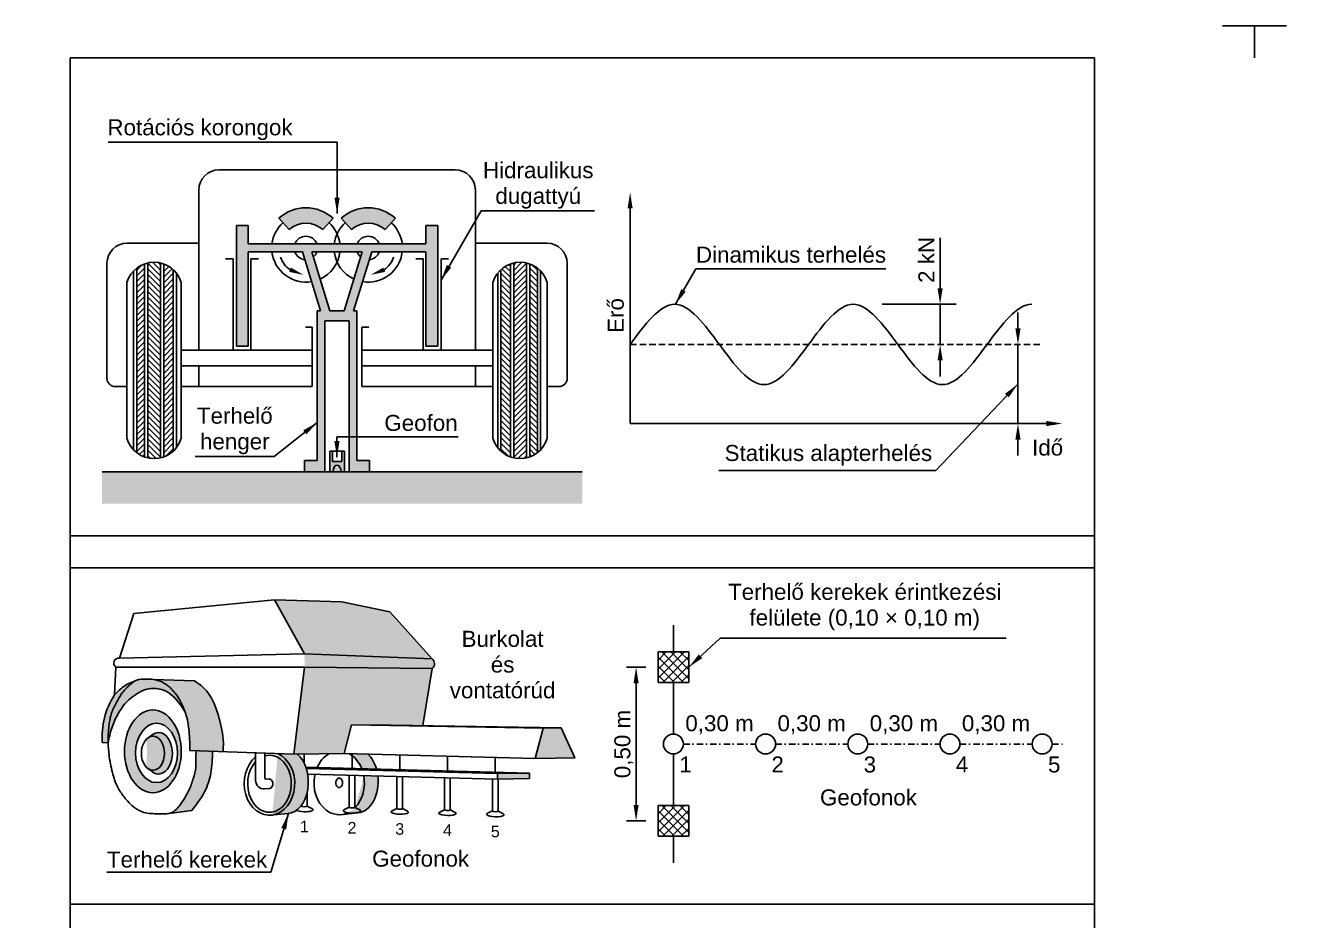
# Model space of a CAD drawing. Header units: millimetres. Extents: x -643 to 743, y 950 to 1247.
# Drawn here: x 340.7 to 541.6, y 1106.9 to 1246.6 of the extents above; entities that cross this region are included whole.
import ezdxf
from ezdxf.enums import TextEntityAlignment as Align

# ---------------------------------------------------------------- set-up
doc = ezdxf.new("R2010")
doc.units = ezdxf.units.MM
doc.linetypes.add('PONTVONALX2', pattern=[2, 1, -0.5, 0, -0.5])
doc.linetypes.add('SZAGATTOTTX2', pattern=[1.5, 1, -0.5])
for name, color, linetype in [('0.20', 7, 'Continuous'), ('0.35', 2, 'Continuous'), ('0.50', 3, 'Continuous'), ('Méret', 7, 'Continuous'), ('Sraff_fekete', 7, 'Continuous'), ('Sraff_szürke', 254, 'Continuous'), ('Szaggatott', 7, 'SZAGATTOTTX2'), ('Szöveg', 7, 'Continuous'), ('Tengey', 2, 'PONTVONALX2')]:
    doc.layers.add(name, color=color, linetype=linetype)
doc.layers.add('Keretjelek', color=7, linetype='Continuous', plot=False)
doc.layers.add('Tükör', color=251, linetype='Continuous', plot=False)
doc.styles.add('0_25', font='arial.ttf', dxfattribs={"height": 2.5})
doc.styles.add('index', font='arial.ttf', dxfattribs={"height": 1.8})
doc.styles.get("Standard").update_dxf_attribs({"font": 'arial.ttf'})
doc.dimstyles.new('ISO-25', dxfattribs={"dimtxt": 2.5, "dimasz": 2.5, "dimexe": 1.25, "dimexo": 0.625, "dimtad": 1, "dimtxsty": 'Standard', "dimcen": 2.5, "dimadec": 0, "dimazin": 0, "dimtfac": 1, "dimtmove": 0, "dimatfit": 3, "dimfxl": 0, "dimarcsym": 0})
doc.dimstyles.get("Standard").update_dxf_attribs({"dimtxt": 0.18, "dimasz": 0.18, "dimexe": 0.18, "dimexo": 0.0625, "dimgap": 0.09, "dimtad": 0, "dimtih": 1, "dimtoh": 1, "dimdec": 4, "dimzin": 0, "dimdsep": 46, "dimtxsty": 'Standard', "dimcen": 0.09, "dimadec": 0, "dimazin": 0, "dimtfac": 1, "dimtdec": 4, "dimtofl": 0, "dimtmove": 0, "dimatfit": 3, "dimfxl": 0, "dimtolj": 1, "dimtzin": 0, "dimarcsym": 0})

# ---------------------------------------------------------------- blocks, each defined once
blk = doc.blocks.new('_nyil')
at = {"layer": 'Szöveg'}
blk.add_lwpolyline([(2.5, 0, 0.8, 0, 0), (0, 0, 0, 0, 0)], format="xyseb", dxfattribs=at)
blk = doc.blocks.new('Nyíl')
at = {"layer": 'Szöveg'}
blk.add_lwpolyline([(-2.5, 0, 0.8, 0, 0), (0, 0, 0, 0, 0)], format="xyseb", dxfattribs=at)
blk = doc.blocks.new('*D8')
at = {"layer": 'Defpoints', "color": 0}
for p in [(692.91, 1197.37), (691.71, 1191.13), (696.92, 1191.05), (681.09, 1185.7), (681.22, 1185.49)]:
    blk.add_point(p, dxfattribs=at)
at = {"layer": 'Méret', "color": 0, "lineweight": -2}
blk.add_arc((680.69, 1185.3), 12.47, 26.3791, 37.7181, dxfattribs=at)
at = {"layer": 'Méret', "color": 0}
for points in [[(690.36, 1192.77), (690.74, 1193.1), (689.56, 1194.06)], [(692.09, 1190.94), (691.63, 1190.75), (692.44, 1189.46)]]:
    blk.add_solid(points, dxfattribs=at)

msp = doc.modelspace()

# ---------------------------------------------------------------- hatches: boundary and pattern name
at = {"layer": 'Sraff_fekete'}
h = msp.add_hatch(color=256, dxfattribs=at)
h.paths.add_polyline_path([(396.778, 1214.748), (398.392, 1216.51, 0.388701), (389.92, 1216.51), (391.533, 1214.748, -0.388701)])
h.paths.add_polyline_path([(387.044, 1214.748), (388.657, 1216.51, 0.388701), (380.185, 1216.51), (381.799, 1214.748, -0.388701)])
h = msp.add_hatch(color=256, dxfattribs=at)
h.paths.add_polyline_path([(403.163, 1196.565), (405.005, 1196.565), (405.005, 1215.381), (403.163, 1215.381), (403.163, 1212.514), (389.289, 1212.514), (375.414, 1212.514), (375.414, 1215.381), (373.572, 1215.381), (373.572, 1196.565), (375.414, 1196.565), (375.414, 1211.254), (383.884, 1211.254), (386.708, 1202.088), (386.199, 1202.088), (386.199, 1178.717), (384.223, 1178.717), (384.223, 1176.948), (387.385, 1176.948), (387.385, 1200.483), (389.289, 1200.483), (391.192, 1200.483), (391.192, 1176.948), (394.354, 1176.948), (394.354, 1178.717), (392.378, 1178.717), (392.378, 1202.088), (391.869, 1202.088), (394.693, 1211.254), (403.163, 1211.254)])
h.paths.add_polyline_path([(390.405, 1202.088), (393.23, 1211.254), (389.289, 1211.254), (385.347, 1211.254), (388.172, 1202.088), (389.289, 1202.088)], flags=16)
h = msp.add_hatch(dxfattribs=at)
h.set_pattern_fill('ANSI31', color=256, scale=5, style=0)
h.set_pattern_definition([(45, (315.20734, 933.1507), (-0.4419417, 0.4419417), [])])
h.paths.add_polyline_path([(363.704, 1208.484, 0.1004619), (362.204, 1209.397), (362.204, 1179.247, 0.1004619), (363.704, 1180.161)])
h.paths.add_polyline_path([(359.204, 1209.397, 0.0780129), (358.004, 1208.738), (358.004, 1179.907, 0.0780129), (359.204, 1179.247)])
h = msp.add_hatch(dxfattribs=at)
h.set_pattern_fill('ANSI31', color=256, scale=5, angle=90, style=0)
h.set_pattern_definition([(135, (315.20734, 933.1507), (-0.4419417, -0.4419417), [])])
h.paths.add_polyline_path([(361.704, 1209.545, 0.1147564), (359.704, 1209.545), (359.704, 1179.099, 0.1147564), (361.704, 1179.099)])
h = msp.add_hatch(dxfattribs=at)
h.set_pattern_fill('ANSI31', color=256, scale=5, style=0)
h.set_pattern_definition([(135, (463.36967, 933.1507), (0.4419417, 0.4419417), [])])
h.paths.add_polyline_path([(414.873, 1208.484, -0.1004619), (416.373, 1209.397), (416.373, 1179.247, -0.1004619), (414.873, 1180.161)])
h.paths.add_polyline_path([(419.373, 1209.397, -0.0780129), (420.573, 1208.738), (420.573, 1179.907, -0.0780129), (419.373, 1179.247)])
h = msp.add_hatch(dxfattribs=at)
h.set_pattern_fill('ANSI31', color=256, scale=5, angle=90, style=0)
h.set_pattern_definition([(45, (463.36967, 933.1507), (0.4419417, -0.4419417), [])])
h.paths.add_polyline_path([(416.873, 1209.545, -0.1147564), (418.873, 1209.545), (418.873, 1179.099, -0.1147564), (416.873, 1179.099)])
h = msp.add_hatch(color=256, dxfattribs=at)
edge = h.paths.add_edge_path()
edge.add_line((390.008, 1178.539), (389.289, 1178.539))
edge.add_line((389.289, 1178.539), (388.569, 1178.539))
edge.add_line((388.569, 1178.539), (388.569, 1180.131))
edge.add_line((388.569, 1180.131), (388.14, 1180.131))
edge.add_line((388.14, 1180.131), (388.14, 1176.948))
edge.add_line((388.14, 1176.948), (388.63, 1176.948))
edge.add_ellipse((389.289, 1176.809), major_axis=(0, 1.165), ratio=0.5690499, start_angle=0, end_angle=83.13287, ccw=False)
edge.add_ellipse((389.289, 1176.809), major_axis=(0, 1.165), ratio=0.5690499, start_angle=276.86713, end_angle=360, ccw=False)
edge.add_line((389.947, 1176.948), (390.437, 1176.948))
edge.add_line((390.437, 1176.948), (390.437, 1180.131))
edge.add_line((390.437, 1180.131), (390.008, 1180.131))
edge.add_line((390.008, 1180.131), (390.008, 1178.539))
h = msp.add_hatch(dxfattribs=at)
h.set_pattern_fill('ANSI37', color=256, scale=8, style=0)
h.set_pattern_definition([(45, (315.2073, 946.9568), (-0.7071068, 0.7071068), []), (135, (315.2073, 946.9568), (-0.7071068, -0.7071068), [])])
h.paths.add_polyline_path([(444.222, 1148.833), (439.422, 1148.833), (439.422, 1144.033), (444.222, 1144.033)])
h = msp.add_hatch(dxfattribs=at)
h.set_pattern_fill('ANSI37', color=256, scale=8, style=0)
h.set_pattern_definition([(45, (315.2073, 922.9568), (-0.7071068, 0.7071068), []), (135, (315.2073, 922.9568), (-0.7071068, -0.7071068), [])])
h.paths.add_polyline_path([(444.222, 1124.833), (439.422, 1124.833), (439.422, 1120.033), (444.222, 1120.033)])
at = {"layer": 'Sraff_szürke'}
for color, points in [(9, [(427.584, 1176.948), (352.579, 1176.948), (352.579, 1171.948), (427.584, 1171.948)]), (256, [(404.121, 1147.727), (397.525, 1155.059), (390.034, 1156.649), (379.509, 1156.948), (384.188, 1148.495)]), (256, [(404.121, 1147.727), (384.188, 1148.495), (384.223, 1146.408), (404.155, 1146.214, 0.487722)]), (256, [(397.73, 1137.398), (402.694, 1137.318), (404.155, 1146.214), (384.223, 1146.408), (382.54, 1132.862), (390.385, 1132.968), (391.518, 1137.414)])]:
    msp.add_hatch(color=color, dxfattribs=at).paths.add_polyline_path(points)
h = msp.add_hatch(color=256, dxfattribs=at)
edge = h.paths.add_edge_path()
edge.add_line((352.613, 1134.65), (353.507, 1134.626))
edge.add_spline(control_points=[(353.507, 1134.626), (353.513, 1134.851), (353.545, 1135.939), (353.629, 1137.665), (354.121, 1139.726), (354.995, 1141.182), (355.777, 1142.6), (356.807, 1143.573), (357.558, 1144.216), (357.916, 1144.375)], knot_values=[16.2085959, 16.2085959, 16.2085959, 16.2085959, 16.8821789, 19.4765124, 21.3884496, 23.1515605, 24.5530343, 26.2085147, 27.4084093, 27.4084093, 27.4084093, 27.4084093], degree=3, periodic=0)
edge.add_spline(control_points=[(357.916, 1144.375), (357.313, 1144.148), (356.016, 1143.63), (355.031, 1142.629), (354.498, 1142.088)], knot_values=[0, 0, 0, 0, 1.9089757, 4.156688, 4.156688, 4.156688, 4.156688], degree=3, periodic=0)
edge.add_arc((364.681, 1135.549), 12.102, 147.29553, 184.26025)
h = msp.add_hatch(color=256, dxfattribs=at)
edge = h.paths.add_edge_path()
edge.add_spline(control_points=[(353.507, 1134.626), (353.675, 1135.401), (354.01, 1136.95), (355.009, 1139.149), (356.201, 1140.93), (357.683, 1142.098), (359.218, 1143.059), (361.064, 1143.204), (362.754, 1142.685), (364.241, 1141.446), (365.032, 1140.255), (365.524, 1139.515)], knot_values=[0, 0, 0, 0, 2.3696628, 4.7407327, 7.2180245, 8.6910138, 10.3825218, 12.5795121, 13.9812907, 15.6006991, 18.2585145, 18.2585145, 18.2585145, 18.2585145], degree=3, periodic=0)
edge.add_spline(control_points=[(365.524, 1139.515), (365.381, 1139.91), (364.874, 1141.102), (363.854, 1142.735), (362.294, 1144.054), (360.759, 1144.552), (359.4, 1144.584), (358.513, 1144.574), (358.127, 1144.455)], knot_values=[6.1597191, 6.1597191, 6.1597191, 6.1597191, 7.4187776, 10.0267285, 11.8676448, 13.4265932, 14.7438884, 15.9784873, 15.9784873, 15.9784873, 15.9784873], degree=3, periodic=0)
edge.add_spline(control_points=[(358.127, 1144.455), (358.057, 1144.428), (357.986, 1144.402), (357.916, 1144.375)], knot_values=[4.156688, 4.156688, 4.156688, 4.156688, 4.3794498, 4.3794498, 4.3794498, 4.3794498], degree=3, periodic=0)
edge.add_spline(control_points=[(357.916, 1144.375), (357.558, 1144.216), (356.807, 1143.573), (355.777, 1142.6), (354.995, 1141.182), (354.121, 1139.726), (353.629, 1137.665), (353.545, 1135.939), (353.513, 1134.851), (353.507, 1134.626)], knot_values=[16.2085959, 16.2085959, 16.2085959, 16.2085959, 17.4084905, 19.0639709, 20.4654448, 22.2285557, 24.1404929, 26.7348263, 27.4084093, 27.4084093, 27.4084093, 27.4084093], degree=3, periodic=0)
h = msp.add_hatch(color=256, dxfattribs=at)
edge = h.paths.add_edge_path()
edge.add_spline(control_points=[(371.474, 1133.249), (371.502, 1133.714), (371.61, 1135.514), (370.906, 1138.494), (369.752, 1142.024), (367.979, 1143.733), (367.019, 1144.281)], knot_values=[2.7290588, 2.7290588, 2.7290588, 2.7290588, 3.704549, 6.5033405, 9.0784721, 11.4021032, 11.4021032, 11.4021032, 11.4021032], degree=3, periodic=0)
edge.add_line((367.019, 1144.281), (360.611, 1144.505))
edge.add_spline(control_points=[(360.611, 1144.505), (360.633, 1144.502), (361.166, 1144.42), (362.294, 1144.054), (363.854, 1142.735), (365.048, 1140.822), (365.977, 1138.381), (366.244, 1135.902), (366.286, 1134.175), (366.304, 1133.429)], knot_values=[0, 0, 0, 0, 0.0661614, 1.6251097, 3.466026, 6.0739769, 8.3083561, 11.2517628, 13.4927545, 13.4927545, 13.4927545, 13.4927545], degree=3, periodic=0)
edge.add_line((366.304, 1133.429), (371.474, 1133.249))
h = msp.add_hatch(color=256, dxfattribs=at)
edge = h.paths.add_edge_path()
edge.add_ellipse((360.517, 1133.287), major_axis=(0, 6.464), ratio=0.6858006, start_angle=0, end_angle=360)
edge = h.paths.add_edge_path(flags=16)
edge.add_ellipse((361.088, 1133.034), major_axis=(0, 4.631), ratio=0.7089202, start_angle=0, end_angle=360)
h = msp.add_hatch(color=256, dxfattribs=at)
edge = h.paths.add_edge_path()
edge.add_ellipse((361.393, 1132.99), major_axis=(0, 3.24), ratio=0.6685583, start_angle=152.42027, end_angle=384.82816)
edge.add_line((360.484, 1135.931), (359.756, 1135.401))
edge.add_ellipse((360.517, 1132.994), major_axis=(0, 2.656), ratio=0.6779141, start_angle=-206.49153, end_angle=25.0098, ccw=False)
edge.add_line((359.714, 1130.617), (360.39, 1130.119))
h = msp.add_hatch(color=256, dxfattribs=at)
h.paths.add_polyline_path([(419.354, 1129.029), (419.354, 1129.887), (414.369, 1129.819), (414.369, 1128.961)])
h.paths.add_polyline_path([(420.216, 1132.187), (426.438, 1132.292), (424.302, 1136.971), (421.485, 1136.933)])
h = msp.add_hatch(color=256, dxfattribs=at)
edge = h.paths.add_edge_path()
edge.add_spline(control_points=[(366.581, 1124.059), (367.322, 1124.984), (368.397, 1126.328), (369.213, 1128.393), (369.617, 1129.93), (369.8, 1131.57), (369.815, 1132.716), (369.822, 1133.306)], knot_values=[0, 0, 0, 0, 3.5259867, 5.1203972, 6.6199291, 8.2839624, 10.0557214, 10.0557214, 10.0557214, 10.0557214], degree=3, periodic=0)
edge.add_line((369.822, 1133.306), (367.27, 1133.396))
edge.add_spline(control_points=[(367.27, 1133.396), (367.253, 1133.026), (367.211, 1132.165), (367.274, 1130.69), (366.853, 1128.97), (366.085, 1126.954), (365.001, 1125.139), (363.819, 1123.808), (363.11, 1123.606), (362.963, 1123.577)], knot_values=[16.7685961, 16.7685961, 16.7685961, 16.7685961, 17.8786356, 19.3555671, 21.1719256, 23.1440312, 25.7856658, 27.6250322, 28.0840359, 28.0840359, 28.0840359, 28.0840359], degree=3, periodic=0)
edge.add_line((363.371, 1123.632), (366.581, 1124.059))
h = msp.add_hatch(color=256, dxfattribs=at)
edge = h.paths.add_edge_path()
edge.add_ellipse((378.729, 1128.266), major_axis=(0, 4.961), ratio=0.7946171, start_angle=185.26427, end_angle=340.72563, ccw=False)
edge.add_line((379.522, 1123.371), (381.642, 1123.592))
edge.add_ellipse((381.532, 1128.52), major_axis=(0, 4.931), ratio=0.6633246, start_angle=181.93229, end_angle=331.86317)
edge.add_line((383.075, 1132.869), (382.54, 1132.862))
edge.add_line((382.54, 1132.862), (380.03, 1132.949))
h = msp.add_hatch(color=256, dxfattribs=at)
edge = h.paths.add_edge_path()
edge.add_ellipse((392.418, 1128.619), major_axis=(0, 4.931), ratio=0.6633246, start_angle=292.58603, end_angle=329.58446)
edge.add_line((394.074, 1132.871), (391.622, 1132.935))
edge.add_line((391.622, 1132.935), (391.622, 1132.635))
edge.add_ellipse((389.615, 1128.364), major_axis=(0, 4.961), ratio=0.7946171, start_angle=296.42737, end_angle=329.39603, ccw=False)
edge.add_line((393.145, 1130.573), (395.438, 1130.513))
h = msp.add_hatch(color=256, dxfattribs=at)
edge = h.paths.add_edge_path()
edge.add_ellipse((392.418, 1128.619), major_axis=(0, 4.931), ratio=0.6633246, start_angle=181.93229, end_angle=279.72217)
edge.add_line((395.642, 1129.451), (393.451, 1129.509))
edge.add_ellipse((389.615, 1128.364), major_axis=(0, 4.961), ratio=0.7946171, start_angle=219.17145, end_angle=283.33405, ccw=False)
edge.add_line((392.105, 1124.518), (392.818, 1124.147))
edge.add_ellipse((391.622, 1124.011), major_axis=(1.355, -0.035), ratio=0.2589168, start_angle=242.67215, end_angle=388.43173, ccw=False)
edge.add_ellipse((389.615, 1128.364), major_axis=(0, 4.961), ratio=0.7946171, start_angle=185.26427, end_angle=200.43998, ccw=False)
edge.add_line((389.977, 1123.424), (392.528, 1123.69))

# ---------------------------------------------------------------- linework, layer by layer
at = {"layer": '0.20'}
for p, q in [((381.799, 1214.748), (380.185, 1216.51)), ((387.044, 1214.748), (388.657, 1216.51)), ((391.533, 1214.748), (389.92, 1216.51)), ((396.778, 1214.748), (398.392, 1216.51)), ((373.572, 1196.565), (373.572, 1215.381)), ((373.572, 1215.381), (375.414, 1215.381)), ((375.414, 1215.381), (375.414, 1212.514)), ((405.005, 1215.381), (403.163, 1215.381)), ((403.163, 1215.381), (403.163, 1212.514)), ((405.005, 1196.565), (405.005, 1215.381)), ((375.414, 1212.514), (389.289, 1212.514)), ((403.163, 1212.514), (389.289, 1212.514)), ((373.055, 1210.173), (371.878, 1210.173)), ((373.055, 1195.935), (373.055, 1210.173)), ((383.884, 1211.254), (375.414, 1211.254)), ((375.414, 1211.254), (375.414, 1196.565)), ((375.836, 1195.935), (375.836, 1210.173)), ((375.836, 1210.173), (377.013, 1210.173)), ((383.884, 1211.254), (386.708, 1202.088)), ((389.289, 1211.254), (385.347, 1211.254)), ((385.347, 1211.254), (388.172, 1202.088)), ((389.289, 1211.254), (393.23, 1211.254)), ((393.23, 1211.254), (390.405, 1202.088)), ((394.693, 1211.254), (391.869, 1202.088)), ((394.693, 1211.254), (403.163, 1211.254)), ((402.741, 1210.173), (401.564, 1210.173)), ((402.741, 1195.935), (402.741, 1210.173)), ((403.163, 1211.254), (403.163, 1196.565)), ((405.522, 1195.935), (405.522, 1210.173)), ((405.522, 1210.173), (406.699, 1210.173)), ((357.504, 1208.287), (357.504, 1180.358)), ((358.004, 1208.738), (358.004, 1179.907)), ((359.204, 1209.397), (359.204, 1179.247)), ((359.704, 1209.545), (359.704, 1179.099)), ((361.704, 1209.545), (361.704, 1179.099)), ((362.204, 1209.397), (362.204, 1179.247)), ((363.704, 1208.484), (363.704, 1180.161)), ((364.204, 1207.936), (364.204, 1180.709)), ((414.373, 1207.936), (414.373, 1180.709)), ((414.873, 1208.484), (414.873, 1180.161)), ((416.373, 1209.397), (416.373, 1179.247)), ((416.873, 1209.545), (416.873, 1179.099)), ((418.873, 1209.545), (418.873, 1179.099)), ((419.373, 1209.397), (419.373, 1179.247)), ((420.573, 1208.738), (420.573, 1179.907)), ((421.073, 1208.287), (421.073, 1180.358)), ((386.199, 1202.088), (386.199, 1178.717)), ((386.708, 1202.088), (386.199, 1202.088)), ((389.289, 1202.088), (388.172, 1202.088)), ((389.289, 1202.088), (390.405, 1202.088)), ((391.869, 1202.088), (392.378, 1202.088)), ((392.378, 1202.088), (392.378, 1178.717)), ((387.385, 1176.948), (387.385, 1200.483)), ((387.385, 1200.483), (389.289, 1200.483)), ((391.192, 1200.483), (389.289, 1200.483)), ((391.192, 1176.948), (391.192, 1200.483)), ((385.404, 1199.516), (384.341, 1199.516)), ((385.404, 1193.503), (385.404, 1199.516)), ((393.173, 1193.503), (393.173, 1199.516)), ((393.173, 1199.516), (394.236, 1199.516)), ((385.404, 1195.935), (364.946, 1195.935)), ((375.414, 1196.565), (373.572, 1196.565)), ((393.173, 1195.935), (413.631, 1195.935)), ((403.163, 1196.565), (405.005, 1196.565)), ((385.404, 1193.503), (364.946, 1193.503)), ((367.691, 1193.503), (367.691, 1190.243)), ((385.404, 1193.503), (385.404, 1190.243)), ((393.173, 1193.503), (393.173, 1190.243)), ((393.173, 1193.503), (413.631, 1193.503)), ((410.886, 1193.503), (410.886, 1190.243)), ((388.14, 1176.948), (388.14, 1180.131)), ((388.14, 1180.131), (389.289, 1180.131)), ((388.569, 1178.539), (388.569, 1180.131)), ((390.437, 1180.131), (389.289, 1180.131)), ((390.008, 1178.539), (390.008, 1180.131)), ((390.437, 1176.948), (390.437, 1180.131)), ((386.199, 1178.717), (384.223, 1178.717)), ((384.223, 1178.717), (384.223, 1176.948)), ((388.569, 1178.539), (389.289, 1178.539)), ((390.008, 1178.539), (389.289, 1178.539)), ((392.378, 1178.717), (394.354, 1178.717)), ((394.354, 1178.717), (394.354, 1176.948)), ((357.54, 1154.822), (379.509, 1156.948)), ((379.509, 1156.948), (384.188, 1148.495)), ((379.509, 1156.948), (390.034, 1156.649)), ((390.034, 1156.649), (397.525, 1155.059)), ((355.284, 1147.86), (357.54, 1154.822)), ((397.525, 1155.059), (404.121, 1147.727)), ((355.284, 1147.86), (384.188, 1148.495)), ((384.188, 1148.495), (404.121, 1147.727)), ((354.732, 1146.457), (354.498, 1142.088)), ((354.732, 1146.457), (384.223, 1146.408)), ((382.54, 1132.862), (384.223, 1146.408)), ((384.223, 1146.408), (404.155, 1146.214)), ((404.155, 1146.214), (402.694, 1137.318)), ((360.611, 1144.505), (367.019, 1144.281)), ((359.756, 1135.401), (360.484, 1135.931)), ((391.518, 1137.414), (390.385, 1132.968)), ((421.485, 1136.933), (391.518, 1137.414)), ((391.518, 1137.414), (397.73, 1137.398)), ((424.302, 1136.971), (397.73, 1137.398)), ((420.216, 1132.187), (421.485, 1136.933)), ((424.302, 1136.971), (421.485, 1136.933)), ((424.302, 1136.971), (426.448, 1132.272)), ((353.507, 1134.626), (352.613, 1134.65)), ((366.304, 1133.429), (382.54, 1132.862)), ((376.57, 1133.07), (376.57, 1128.723)), ((378.026, 1133.019), (378.026, 1129.073)), ((390.385, 1132.968), (382.54, 1132.862)), ((384.172, 1131.433), (384.172, 1132.884)), ((390.385, 1132.968), (420.216, 1132.187)), ((391.622, 1130.513), (391.622, 1132.935)), ((399.072, 1130.319), (399.072, 1132.74)), ((406.523, 1130.124), (406.523, 1132.546)), ((414.003, 1129.928), (414.003, 1132.35)), ((426.495, 1132.293), (420.216, 1132.187)), ((359.711, 1130.62), (360.39, 1130.119)), ((419.354, 1129.887), (384.433, 1130.8)), ((384.498, 1130.601), (414.369, 1129.819)), ((414.369, 1128.961), (384.702, 1129.738)), ((391.186, 1124.549), (391.186, 1129.568)), ((392.058, 1124.527), (392.058, 1129.545)), ((419.354, 1129.887), (414.369, 1129.819)), ((414.369, 1129.819), (414.369, 1128.961)), ((419.354, 1129.887), (419.354, 1129.029)), ((377.957, 1127.44), (378.729, 1127.5)), ((378.181, 1128.931), (378.729, 1128.974)), ((398.637, 1124.355), (398.637, 1129.373)), ((399.508, 1124.332), (399.508, 1129.35)), ((406.087, 1124.16), (406.087, 1129.178)), ((406.958, 1124.137), (406.958, 1129.155)), ((413.567, 1123.964), (413.567, 1128.982)), ((419.354, 1129.029), (414.369, 1128.961)), ((414.438, 1123.941), (414.438, 1128.96)), ((384.607, 1124.722), (384.607, 1126.839)), ((366.581, 1124.059), (362.632, 1123.533)), ((378.86, 1123.302), (381.642, 1123.592)), ((383.736, 1124.759), (383.594, 1124.692)), ((383.736, 1124.744), (383.736, 1124.877)), ((384.607, 1124.738), (385.368, 1124.342)), ((389.746, 1123.4), (392.528, 1123.69)), ((391.186, 1124.564), (390.425, 1124.205)), ((392.058, 1124.543), (392.818, 1124.147)), ((398.637, 1124.369), (397.875, 1124.01)), ((399.508, 1124.348), (400.268, 1123.952)), ((406.087, 1124.174), (405.325, 1123.815)), ((406.958, 1124.153), (407.719, 1123.757)), ((413.567, 1123.979), (412.805, 1123.619)), ((414.438, 1123.958), (415.199, 1123.561))]:
    msp.add_line(p, q, dxfattribs=at)
for centre in [(441.822, 1134.433), (456.222, 1134.433), (470.622, 1134.433), (485.022, 1134.433), (499.422, 1134.433)]:
    msp.add_circle(centre, 1.555, dxfattribs=at)
for centre, radius, start, end in [((384.421, 1211.884), 6.272, 47.51769, 132.48231), ((394.156, 1211.884), 6.272, 47.51769, 132.48231), ((384.421, 1211.884), 5.339, 132.48231, 173.22567), ((384.421, 1211.884), 3.883, 47.51769, 132.48231), ((384.421, 1211.884), 5.339, 6.77433, 47.51769), ((394.156, 1211.884), 5.339, 132.48231, 173.22567), ((394.156, 1211.884), 3.883, 47.51769, 132.48231), ((394.156, 1211.884), 5.339, 6.77433, 47.51769), ((384.421, 1211.884), 1.83, 20.13464, 159.86536), ((394.156, 1211.884), 1.83, 20.13464, 159.86536), ((384.421, 1211.884), 5.339, 186.77433, 279.59871), ((384.421, 1211.884), 1.83, 200.13464, 264.65247), ((384.421, 1211.884), 1.83, 309.59825, 339.86536), ((384.421, 1211.884), 5.339, 294.652, 353.22567), ((394.156, 1211.884), 5.339, 186.77433, 245.348), ((394.156, 1211.884), 1.83, 200.13464, 230.40175), ((394.156, 1211.884), 5.339, 260.40129, 353.22567), ((394.156, 1211.884), 1.83, 275.34753, 339.86536), ((355.197, 1147.076), 0.788, 83.68051, 233.76978), ((403.547, 1146.957), 0.961, 309.2956, 53.29363), ((364.681, 1135.549), 12.102, 147.29553, 184.26025), ((377.857, 1128.723), 1.287, 180, 274.44673), ((378.169, 1129.073), 0.143, 180, 274.44673)]:
    msp.add_arc(centre, radius, start, end, dxfattribs=at)
at = {"layer": '0.20', "extrusion": (0, 0, -1)}
for centre, major_axis, ratio, start_param, end_param in [((389.289, 1176.809), (0, 1.165), 0.5690499, 4.832243, 6.2831853), ((389.615, 1128.364), (0, -0.737), 0.7128662, 0, 3.2523531)]:
    msp.add_ellipse(centre, major_axis=major_axis, ratio=ratio, start_param=start_param, end_param=end_param, dxfattribs=at)
at = {"layer": '0.20'}
for centre, major_axis, ratio, start_param, end_param in [((389.289, 1176.809), (0, 1.165), 0.5690499, 4.832243, 6.2831853), ((361.393, 1132.99), (0, 3.24), 0.6685583, 2.6602356, 6.7556385), ((378.729, 1128.266), (0, 4.961), 0.7946171, 0.5794987, 5.9467841), ((378.729, 1128.237), (0, 4.466), 0.7611938, 0.6881186, 6.4913739), ((381.532, 1128.52), (0, 4.931), 0.6633246, 3.1753174, 5.792105), ((389.615, 1128.364), (0, 4.961), 0.7946171, 0.3987002, 1.0991218), ((389.615, 1128.364), (0, 4.961), 0.7946171, 5.1736335, 5.8906626), ((392.418, 1128.619), (0, 4.931), 0.6633246, 5.1065896, 5.752334), ((389.615, 1128.364), (0, 4.961), 0.7946171, 1.3251315, 2.5912005), ((389.615, 1128.364), (0, 4.961), 0.7946171, 3.8252635, 4.945112), ((392.418, 1128.619), (0, 4.931), 0.6633246, 3.1753174, 4.8820728), ((378.729, 1128.237), (0, -0.737), 0.7128662, 0, 3.2523531), ((389.615, 1128.364), (0, -0.737), 0.7128662, 0, 3.2523531), ((384.172, 1124.206), (1.355, -0.035), 0.2589168, 3.6056491, 6.7794126), ((384.172, 1124.733), (0.436, -0.011), 0.1937016, 3.1415927, 6.2933196), ((389.615, 1128.364), (0, 4.961), 0.7946171, 2.5912005, 3.4983377), ((391.622, 1124.011), (1.355, -0.035), 0.2589168, 2.6608802, 6.7794126), ((391.622, 1124.538), (0.436, -0.011), 0.1937016, 3.1415927, 6.2933196), ((399.072, 1123.816), (1.355, -0.035), 0.2589168, 2.6608802, 6.7794126), ((399.072, 1124.343), (0.436, -0.011), 0.1937016, 3.1415927, 6.2933196), ((406.523, 1123.621), (1.355, -0.035), 0.2589168, 2.6608802, 6.7794126), ((406.523, 1124.148), (0.436, -0.011), 0.1937016, 3.1415927, 6.2933196), ((414.003, 1123.426), (1.355, -0.035), 0.2589168, 2.6608802, 6.7794126), ((414.003, 1123.953), (0.436, -0.011), 0.1937016, 3.1415927, 6.2933196)]:
    msp.add_ellipse(centre, major_axis=major_axis, ratio=ratio, start_param=start_param, end_param=end_param, dxfattribs=at)
for centre, major_axis, ratio in [((360.517, 1133.287), (0, 6.464), 0.6858006), ((361.088, 1133.034), (0, 4.631), 0.7089202)]:
    msp.add_ellipse(centre, major_axis=major_axis, ratio=ratio, dxfattribs=at)
at = {"layer": '0.20', "extrusion": (0, 0, -1)}
msp.add_ellipse((360.517, 1132.994), major_axis=(0, 2.656), ratio=0.6779141, dxfattribs=at)
at = {"layer": '0.20'}
for points in [[(366.304, 1133.429), (366.223, 1135.669), (365.812, 1138.584), (365.031, 1140.677), (363.593, 1142.853), (362.155, 1144.002), (360.676, 1144.495), (359.361, 1144.577), (358.006, 1144.413), (356.937, 1143.674), (355.787, 1142.483), (355.048, 1141.293), (354.226, 1139.733), (353.733, 1137.886), (353.527, 1135.299), (353.507, 1134.626)], [(354.498, 1142.088), (356.188, 1143.57), (358.127, 1144.455)], [(365.524, 1139.515), (363.922, 1141.636), (362.643, 1142.63), (361.308, 1143.055), (359.12, 1142.857), (357.642, 1142.033), (356.505, 1141.096), (355.053, 1139.09), (354.09, 1136.923), (353.507, 1134.626)], [(353.507, 1134.626), (353.665, 1132.751), (354.201, 1129.976), (354.994, 1127.737), (356.007, 1126.181), (357.694, 1124.476), (359.082, 1123.743), (361.363, 1123.545), (363.387, 1123.703), (364.755, 1124.932), (366.124, 1127.191), (366.831, 1129.032), (367.207, 1130.81), (367.232, 1132.286), (367.27, 1133.396)], [(369.822, 1133.306), (369.77, 1131.535), (369.569, 1129.883), (369.194, 1128.432), (368.592, 1126.955), (366.581, 1124.059)]]:
    msp.add_spline(points, degree=3, dxfattribs=at)
msp.add_open_spline([(367.019, 1144.281), (367.979, 1143.733), (369.752, 1142.024), (370.906, 1138.494), (371.61, 1135.514), (371.502, 1133.714), (371.474, 1133.249)], degree=3, knots=[2.7290588, 2.7290588, 2.7290588, 2.7290588, 5.05269, 7.6278216, 10.4266131, 11.4021032, 11.4021032, 11.4021032, 11.4021032], dxfattribs=at)
at = {"layer": '0.35'}
for p, q in [((389.289, 1224.072), (370.841, 1224.072)), ((389.289, 1224.072), (407.736, 1224.072)), ((367.691, 1220.922), (367.691, 1195.935)), ((410.886, 1220.922), (410.886, 1195.935)), ((435.062, 1184.469), (435.062, 1218.048)), ((367.691, 1212.636), (356.497, 1212.636)), ((410.886, 1212.636), (422.08, 1212.636)), ((353.347, 1191.503), (353.347, 1209.486)), ((425.23, 1191.503), (425.23, 1209.486)), ((356.462, 1206.469), (356.462, 1182.176)), ((364.946, 1206.469), (364.946, 1182.176)), ((413.631, 1206.469), (413.631, 1182.176)), ((422.115, 1206.469), (422.115, 1182.176)), ((356.462, 1190.243), (354.607, 1190.243)), ((385.404, 1190.243), (364.946, 1190.243)), ((393.173, 1190.243), (413.631, 1190.243)), ((422.115, 1190.243), (423.97, 1190.243)), ((435.062, 1184.469), (500.079, 1184.469)), ((441.822, 1153.004), (441.822, 1148.833)), ((444.222, 1148.833), (439.422, 1148.833)), ((439.422, 1148.833), (439.422, 1144.033)), ((444.222, 1144.033), (444.222, 1148.833)), ((439.422, 1144.033), (444.222, 1144.033)), ((441.822, 1144.033), (441.822, 1135.987)), ((441.822, 1132.878), (441.822, 1124.833)), ((439.422, 1124.833), (444.222, 1124.833)), ((439.422, 1120.033), (439.422, 1124.833)), ((444.222, 1124.833), (444.222, 1120.033)), ((444.222, 1120.033), (439.422, 1120.033)), ((441.822, 1120.033), (441.822, 1115.861))]:
    msp.add_line(p, q, dxfattribs=at)
for centre, radius, start, end in [((370.841, 1220.922), 3.15, 90, 180), ((407.736, 1220.922), 3.15, 0, 90), ((356.497, 1209.486), 3.15, 90, 180), ((422.08, 1209.486), 3.15, 0, 90), ((360.704, 1205.246), 4.414, 16.08204, 163.91796), ((417.873, 1205.246), 4.414, 16.08204, 163.91796), ((354.607, 1191.503), 1.26, 180, 270), ((423.97, 1191.503), 1.26, 270, 0), ((360.704, 1183.399), 4.414, 196.08204, 343.91796), ((417.873, 1183.399), 4.414, 196.08204, 343.91796)]:
    msp.add_arc(centre, radius, start, end, dxfattribs=at)
at = {"layer": '0.50'}
msp.add_line((352.579, 1176.948), (427.584, 1176.948), dxfattribs=at)
msp.add_open_spline([(435.062, 1196.813), (437.385, 1199.95), (442.032, 1206.224), (449.001, 1196.813), (455.971, 1187.403), (462.94, 1196.813), (469.91, 1206.224), (476.879, 1196.813), (483.849, 1187.403), (490.818, 1196.813), (495.465, 1203.087), (497.788, 1203.087)], degree=3, dxfattribs=at)
at = {"layer": 'Keretjelek'}
for q in [(527.579, 1246.574), (532.579, 1241.574), (532.579, 1241.574), (537.579, 1246.574)]:
    msp.add_line((532.579, 1246.574), q, dxfattribs=at)
at = {"layer": 'Méret'}
for p, q in [((483.488, 1205.586), (483.488, 1213.467)), ((474.417, 1203.086), (485.988, 1203.086)), ((483.488, 1196.813), (483.488, 1203.086)), ((495.644, 1199.313), (495.644, 1201.813)), ((495.644, 1196.813), (495.644, 1184.469)), ((483.488, 1194.313), (483.488, 1191.813)), ((495.644, 1181.969), (495.644, 1179.469)), ((437.496, 1146.433), (434.496, 1146.433)), ((435.996, 1143.933), (435.996, 1124.933)), ((437.496, 1122.433), (434.496, 1122.433))]:
    msp.add_line(p, q, dxfattribs=at)
at = {"layer": 'Szaggatott'}
msp.add_line((435.062, 1196.813), (499.068, 1196.813), dxfattribs=at)
at = {"layer": 'Szöveg'}
for centre, start, end in [((384.421, 1211.884), 199.7372, 233.90118), ((394.156, 1211.884), 306.09882, 340.2628)]:
    msp.add_arc(centre, 4.221, start, end, dxfattribs=at)
at = {"layer": 'Tengey'}
for p, q in [((443.377, 1134.433), (454.667, 1134.433)), ((457.777, 1134.433), (469.067, 1134.433)), ((472.177, 1134.433), (483.467, 1134.433)), ((486.577, 1134.433), (497.867, 1134.433)), ((500.977, 1134.433), (502.579, 1134.433))]:
    msp.add_line(p, q, dxfattribs=at)
at = {"layer": 'Tükör'}
for p, q in [((347.579, 1241.574), (347.579, 954.574)), ((507.579, 1241.574), (347.579, 1241.574)), ((507.579, 1241.574), (347.579, 1241.574)), ((507.579, 1241.574), (507.579, 954.574)), ((507.579, 1166.948), (347.579, 1166.948)), ((507.579, 1161.948), (347.579, 1161.948)), ((507.579, 1109.419), (347.579, 1109.419))]:
    msp.add_line(p, q, dxfattribs=at)

# ---------------------------------------------------------------- block references
at = {"layer": '0.20'}
for p, rotation in [((435.062, 1220.548), 270), ((502.579, 1184.469), 180)]:
    msp.add_blockref('_nyil', p, dxfattribs=dict(at, rotation=rotation))
at = {"layer": 'Méret'}
for p, rotation in [((483.488, 1203.086), 90), ((495.644, 1196.813), 90), ((483.488, 1196.813), 270), ((495.644, 1184.469), 270), ((435.996, 1146.433), 270), ((435.996, 1122.433), 90)]:
    msp.add_blockref('_nyil', p, dxfattribs=dict(at, rotation=rotation))
at = {"layer": 'Szöveg'}
for p, xscale, yscale, zscale, rotation in [((384.036, 1207.681), -0.9000000000000002, 0.8999999999999986, 0.9, 339.0933939245319), ((394.541, 1207.681), 0.9000000000000015, 0.9000000000000015, 0.9000000000000015, 20.90660607546813)]:
    msp.add_blockref('_nyil', p, dxfattribs=dict(at, xscale=xscale, yscale=yscale, zscale=zscale, rotation=rotation))

# ---------------------------------------------------------------- texts
at = {"layer": 'Szöveg', "style": '0_25'}
for s, p in [('Rotációs korongok', (353.412, 1229.466)), ('Dinamikus terhelés', (445.345, 1209.583)), ('Geofon', (396.669, 1183.318)), ('Idő', (497.845, 1179.469)), ('Statikus alapterhelés', (449.825, 1178.622)), ('1', (442.739, 1129.989)), ('2', (457.139, 1129.989)), ('3', (471.539, 1129.989)), ('4', (485.939, 1129.989)), ('5', (500.339, 1129.989)), ('Geofonok', (464.718, 1124.853)), ('Terhelő kerekek', (353.335, 1115.151)), ('Geofonok', (394.769, 1115.288))]:
    msp.add_text(s, height=2.5, dxfattribs=at).set_placement(p)
at = {"layer": 'Szöveg'}
for s, height, style, p in [('Hidraulikus', 2.5, '0_25', (420.707, 1222.776)), ('dugattyú', 2.5, '0_25', (420.707, 1218.76)), ('Terhelő', 2.5, '0_25', (373.311, 1184.442)), ('henger', 2.5, '0_25', (373.311, 1180.426)), ('Terhelő kerekek érintkezési', 2.5, '0_25', (471.709, 1156.944)), ('felülete (0,10 × 0,10 m)', 2.5, '0_25', (471.709, 1152.928)), ('Burkolat', 2.5, '0_25', (415.142, 1149.605)), ('és', 2.5, '0_25', (415.142, 1145.589)), ('vontatórúd', 2.5, '0_25', (415.142, 1141.573)), ('0,30 m', 2.5, '0_25', (449.022, 1136.425)), ('0,30 m', 2.5, '0_25', (463.422, 1136.425)), ('0,30 m', 2.5, '0_25', (477.822, 1136.425)), ('0,30 m', 2.5, '0_25', (492.222, 1136.425)), ('1', 1.8, 'index', (384.172, 1120.658)), ('2', 1.8, 'index', (391.622, 1120.463)), ('3', 1.8, 'index', (399.072, 1120.269)), ('4', 1.8, 'index', (406.523, 1120.074)), ('5', 1.8, 'index', (414.003, 1119.878))]:
    msp.add_text(s, height=height, dxfattribs=dict(at, style=style)).set_placement(p, align=Align.CENTER)
at = {"layer": 'Szöveg', "style": '0_25'}
for s, p in [('2 kN', (482.588, 1210.015)), ('Erő', (434.07, 1201.335)), ('0,50 m', (435.096, 1134.433))]:
    msp.add_text(s, height=2.5, rotation=90, dxfattribs=at).set_placement(p, align=Align.CENTER)

# ---------------------------------------------------------------- dimensions: what is measured, and where the dimension line sits
at = {"layer": 'Méret'}
dim = msp.add_angular_dim_2l(base=(691.709, 1191.13), line1=((681.087, 1185.699), (692.913, 1197.367)), line2=((681.217, 1185.491), (696.919, 1191.046)), text=' ', dimstyle='ISO-25', override={"dimasz": 1.5}, dxfattribs=at)
dim.commit()
dim.dimension.update_dxf_attribs({"geometry": '*D8', "text_midpoint": (-642.552, 1218.351)})

# ---------------------------------------------------------------- leaders
for points in [[(389.289, 1217.235), (389.289, 1228.403), (353.542, 1228.403)], [(405.522, 1206.855), (411.788, 1217.689), (429.494, 1217.689)], [(442.142, 1203.085), (445.342, 1208.63), (475.005, 1208.63)], [(495.644, 1190.641), (482.796, 1177.135), (448.905, 1177.135)], [(386.199, 1184.643), (379.483, 1179.305), (367.11, 1179.305)], [(389.27, 1179.229), (389.27, 1182.418), (408.228, 1182.418)], [(444.222, 1146.433), (449.121, 1150.947), (493.813, 1150.947)], [(381.687, 1123.595), (378.924, 1114.419), (353.335, 1114.419)]]:
    msp.add_leader(points, dimstyle='Standard', override={"dimasz": 1, "dimexe": 1.5, "dimexo": 0, "dimgap": 0.9, "dimtad": 0, "dimtih": 0, "dimtoh": 0, "dimtxsty": '0_25', "dimcen": 0, "dimtix": 1, "dimtofl": 1, "dimatfit": 0, "dimldrblk": 'Nyíl', "dimfxl": 1.5, "dimfxlon": 1}, dxfattribs=at)

doc.saveas('drawing.dxf')
